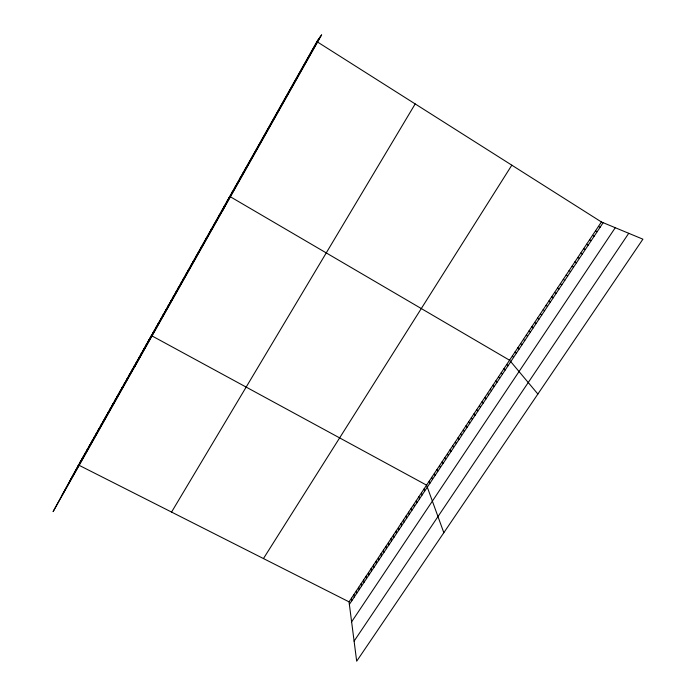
<?xml version="1.0" encoding="UTF-8"?>
<svg xmlns="http://www.w3.org/2000/svg" width="696" height="696" viewBox="0 0 696 696"><rect width="100%" height="100%" fill="white"/><g stroke="black" fill="none" stroke-linecap="round" stroke-linejoin="round"><path stroke-width="1.04" d="M245.349 168.754L245.566 168.31M242.678 173.495L242.913 173.017M240.016 178.219L240.259 177.724M237.362 182.935L237.623 182.413M234.717 187.642L234.987 187.094M232.072 192.331L232.36 191.757M222.537 210.775L229.741 196.411L509.559 360.224L537.877 394.04M226.809 201.692L227.122 201.066M224.182 206.364L224.512 205.703M221.554 211.019L221.902 210.34M218.944 215.664L219.301 214.96M216.334 220.293L216.708 219.562M211.14 229.523L211.541 228.749M213.733 224.912L214.116 224.164M208.548 234.126L208.965 233.325M203.389 243.295L203.832 242.434M205.964 238.711L206.39 237.884M200.813 247.854L201.274 246.984M195.689 256.954L196.176 256.032M198.247 252.413L198.725 251.508M190.591 266.011L191.104 265.037M193.14 261.487L193.636 260.539M182.996 279.514L183.544 278.47M185.519 275.024L186.058 274.007M188.05 270.526L188.581 269.526M175.444 292.92L176.036 291.807M177.959 288.466L178.533 287.37M180.473 283.994L181.038 282.924M167.954 306.231L168.58 305.048M170.442 301.812L171.059 300.646M172.939 297.375L173.548 296.235M158.044 323.84L158.723 322.561M160.506 319.455L161.176 318.202M162.986 315.053L163.638 313.826M165.465 310.651L166.109 309.442M145.786 345.608L146.534 344.224M148.222 341.275L148.961 339.909M134.345 367.375L151.389 335.585L426.57 485.147L443.83 532.71M153.12 332.575L153.833 331.252M155.582 328.207L156.269 326.911M133.675 367.123L134.476 365.626M136.085 362.834L136.877 361.363M138.504 358.544L139.278 357.091M140.923 354.238L141.697 352.811M143.35 349.931L144.107 348.522M116.954 396.824L117.841 395.189M119.321 392.614L120.199 390.995M121.704 388.385L122.566 386.785M124.088 384.157L124.941 382.574M126.472 379.912L127.316 378.354M128.864 375.657L129.7 374.126M131.266 371.394L132.083 369.88M98.171 430.189L99.145 428.388M100.502 426.048L101.468 424.264M102.834 421.906L103.791 420.14M105.174 417.748L106.114 416.008M107.515 413.581L108.454 411.858M109.872 409.405L110.794 407.708M112.221 405.22L113.135 403.541M114.588 401.026L115.484 399.365M79.727 462.944L80.797 460.987M82.015 458.882L83.076 456.941M84.312 454.81L85.356 452.887M86.608 450.73L87.635 448.833M88.905 446.641L89.932 444.761M91.219 442.543L92.229 440.681M93.525 438.428L94.526 436.592M95.848 434.313L96.84 432.494M77.447 466.99L317.089 41.334M70 480.64L318.464 39.35M61.744 495.778L320.012 37.14M171.555 512.073L415.19 103.922M263.453 558.557L511.821 165.178M349.044 601.857L601.405 221.963L642.904 239.18L356.683 661.2L349.044 601.857L78.526 465.015L53.096 511.638L321.648 34.8L316.889 41.612L601.405 221.963M349.375 604.389L603.154 222.685M351.619 621.841L615.264 227.714M354.099 641.112L628.74 233.308M598.429 226.444L600.161 227.192M595.463 230.907L597.177 231.681M592.496 235.361L594.193 236.161M589.547 239.807L591.217 240.633M586.597 244.244L588.259 245.088M583.657 248.672L585.301 249.542M580.725 253.092L582.343 253.979M577.802 257.494L579.403 258.407M574.879 261.887L576.462 262.827M571.964 266.272L573.539 267.229M569.058 270.648L570.616 271.631M566.161 275.016L567.692 276.016M563.273 279.366L564.787 280.392M560.384 283.716L561.881 284.76M557.505 288.048L558.984 289.118M554.634 292.372L556.095 293.46M551.763 296.687L553.216 297.801M548.909 300.985L550.336 302.125M546.055 305.283L547.465 306.44M543.211 309.563L544.603 310.747M540.366 313.844L541.749 315.044M537.538 318.107L538.895 319.334M534.711 322.361L536.05 323.605M531.892 326.607L533.214 327.868M529.073 330.844L530.387 332.131M526.272 335.072L527.568 336.377M523.47 339.283L524.749 340.614M520.669 343.493L521.939 344.842M517.885 347.687L519.129 349.061M515.101 351.88L516.336 353.264M512.326 356.056L513.544 357.466M506.792 364.391L507.976 365.844M504.026 368.549L505.192 370.02M501.277 372.699L502.425 374.187M498.527 376.832L499.658 378.346M495.778 380.964L496.9 382.495M493.046 385.088L494.151 386.637M490.315 389.195L491.402 390.769M487.592 393.301L488.662 394.893M484.868 397.39L485.93 398.999M482.154 401.47L483.198 403.106M479.448 405.55L480.475 407.195M476.751 409.613L477.76 411.284M474.054 413.668L475.055 415.355M471.366 417.713L472.349 419.427M468.686 421.75L469.652 423.481M466.007 425.778L466.964 427.527M463.336 429.797L464.275 431.564M460.674 433.808L461.596 435.6M458.02 437.81L458.925 439.62M455.367 441.803L456.254 443.63M452.722 445.788L453.592 447.632M450.077 449.764L450.938 451.626M447.441 453.731L448.294 455.61M444.814 457.69L445.649 459.586M442.186 461.639L443.013 463.553M439.576 465.58L440.377 467.512M436.957 469.513L437.749 471.462M434.356 473.437L435.13 475.403M431.755 477.352L432.52 479.335M429.162 481.249L429.91 483.259M423.986 489.036L424.708 491.08M421.411 492.916L422.115 494.978M418.844 496.787L419.531 498.867M416.278 500.65L416.947 502.747M413.711 504.504L414.381 506.618M411.162 508.358L411.806 510.481M408.613 512.195L409.248 514.335M406.064 516.023L406.69 518.181M403.523 519.842L404.132 522.017M400.992 523.653L401.592 525.854M398.469 527.464L399.052 529.673M395.946 531.257L396.511 533.484M393.431 535.041L393.988 537.286M390.917 538.826L391.457 541.088M388.411 542.593L388.942 544.872M385.915 546.36L386.428 548.657M383.418 550.118L383.922 552.424M380.93 553.859L381.417 556.191M378.441 557.6L378.92 559.949M375.962 561.333L376.432 563.69M373.491 565.056L373.943 567.431M371.02 568.771L371.464 571.164M368.558 572.477L368.984 574.887M366.105 576.184L366.514 578.602M363.651 579.872L364.051 582.308M361.207 583.553L361.589 586.006M358.762 587.233L359.136 589.703M356.326 590.895L356.691 593.383M353.89 594.558L354.247 597.064M351.471 598.212L351.802 600.726"/></g></svg>
